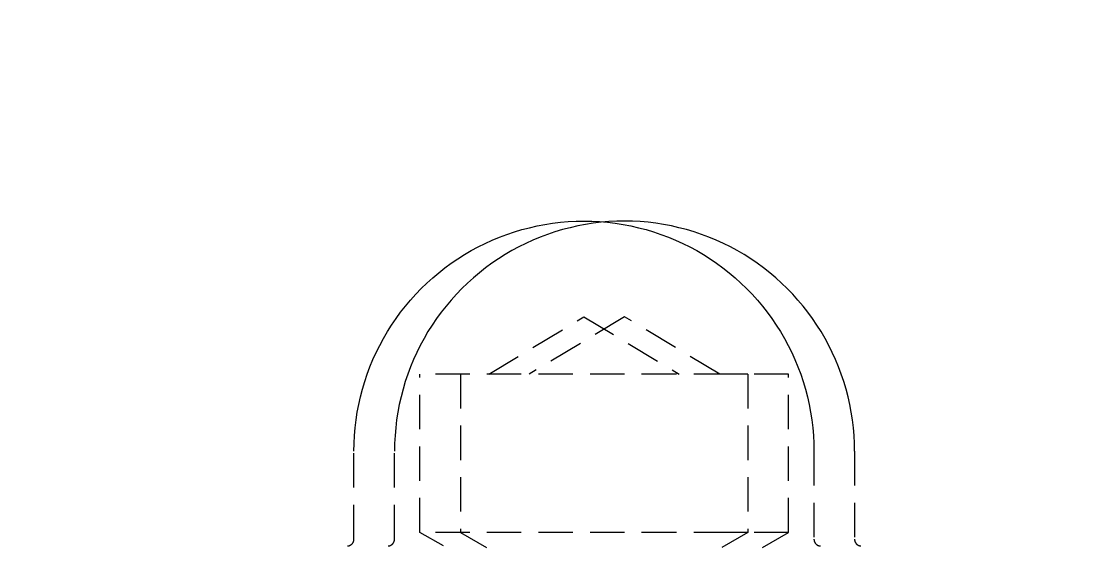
# Model space of a CAD drawing. Header units: millimetres. Extents: x -279 to 4999, y 61 to 3536.
# Drawn here: x 4449.68 to 4488.52, y 2842.46 to 2861.85 of the extents above; entities that cross this region are included whole.
import ezdxf

# ---------------------------------------------------------------- set-up
doc = ezdxf.new("R2010")
doc.units = ezdxf.units.MM
doc.linetypes.add('HIDDEN', pattern=[1.905, 1.27, -0.635])
doc.layers.add('ZANO_R_przerywana', color=7, linetype='HIDDEN', lineweight=0)
doc.layers.add('ZANO_W', color=1, linetype='Continuous', lineweight=0)
doc.styles.add('Arial', font='arial.ttf')
doc.styles.get("Standard").update_dxf_attribs({"font": 'ARIALUNI.TTF'})
doc.dimstyles.new('pl i ang', dxfattribs={"dimtxt": 50, "dimasz": 50, "dimexe": 1.25, "dimexo": 0.625, "dimgap": 10, "dimtad": 1, "dimtoh": 1, "dimtxsty": 'Standard', "dimcen": 2.5, "dimclrd": 1, "dimclre": 1, "dimclrt": 1, "dimadec": 0, "dimazin": 0, "dimtfac": 1, "dimtmove": 0, "dimatfit": 3, "dimfxl": 1, "dimarcsym": 1})

# ---------------------------------------------------------------- blocks, each defined once
blk = doc.blocks.new('*D419')
at = {"layer": 'ZANO_W', "color": 1, "lineweight": -2}
for p, q in [((4484.423, 3272.362), (4602.576, 3272.362)), ((4592.576, 3232.362), (4592.576, 2862.362)), ((4519.092, 2822.362), (4602.576, 2822.362))]:
    blk.add_line(p, q, dxfattribs=at)
at = {"layer": 'ZANO_W', "color": 1}
for points in [[(4599.243, 3232.362), (4585.91, 3232.362), (4592.576, 3272.362)], [(4585.91, 2862.362), (4599.243, 2862.362), (4592.576, 2822.362)]]:
    blk.add_solid(points, dxfattribs=at)
at = {"layer": 'ZANO_W', "color": 1, "insert": (4562.153, 3047.362), "char_height": 40, "attachment_point": 5, "rotation": 90, "style": 'Arial'}
blk.add_mtext('450', dxfattribs=at)
blk = doc.blocks.new('*D420')
at = {"layer": 'ZANO_W', "color": 1, "lineweight": -2}
blk.add_arc((3828.638, 2822.362), 150.809, 99.55169, 164.75824, dxfattribs=at)
at = {"layer": 'ZANO_W', "color": 1}
for points in [[(3803.838, 2964.418), (3803.389, 2977.744), (3843.59, 2972.429)], [(3676.526, 2862.893), (3689.741, 2861.125), (3677.829, 2822.362)]]:
    blk.add_solid(points, dxfattribs=at)
at = {"layer": 'ZANO_W', "color": 1, "insert": (3706.832, 2956.908), "char_height": 40, "attachment_point": 5, "rotation": 42.155, "style": 'Arial'}
blk.add_mtext('96%%d', dxfattribs=at)

msp = doc.modelspace()

# ---------------------------------------------------------------- linework, layer by layer
at = {"layer": 'ZANO_R_przerywana'}
for p, q in [((4468.19, 2854.147), (4468.47, 2854.22)), ((4468.47, 2854.22), (4468.754, 2854.284)), ((4468.754, 2854.284), (4469.039, 2854.339)), ((4469.039, 2854.339), (4469.326, 2854.383)), ((4469.326, 2854.383), (4469.614, 2854.418)), ((4469.614, 2854.418), (4469.903, 2854.442)), ((4469.97, 2854.22), (4469.69, 2854.147)), ((4469.903, 2854.442), (4470.193, 2854.457)), ((4470.254, 2854.284), (4469.97, 2854.22)), ((4470.193, 2854.457), (4470.483, 2854.462)), ((4470.539, 2854.339), (4470.254, 2854.284)), ((4470.483, 2854.462), (4470.773, 2854.457)), ((4470.826, 2854.383), (4470.539, 2854.339)), ((4470.773, 2854.457), (4471.063, 2854.442)), ((4471.114, 2854.418), (4470.826, 2854.383)), ((4471.063, 2854.442), (4471.352, 2854.418)), ((4471.403, 2854.442), (4471.114, 2854.418)), ((4471.352, 2854.418), (4471.64, 2854.383)), ((4471.693, 2854.457), (4471.403, 2854.442)), ((4471.64, 2854.383), (4471.927, 2854.339)), ((4471.983, 2854.462), (4471.693, 2854.457)), ((4471.927, 2854.339), (4472.212, 2854.284)), ((4472.273, 2854.457), (4471.983, 2854.462)), ((4472.212, 2854.284), (4472.495, 2854.22)), ((4472.563, 2854.442), (4472.273, 2854.457)), ((4472.495, 2854.22), (4472.776, 2854.147)), ((4472.852, 2854.418), (4472.563, 2854.442)), ((4473.14, 2854.383), (4472.852, 2854.418)), ((4473.427, 2854.339), (4473.14, 2854.383)), ((4473.712, 2854.284), (4473.427, 2854.339)), ((4473.995, 2854.22), (4473.712, 2854.284)), ((4474.276, 2854.147), (4473.995, 2854.22)), ((4467.097, 2853.758), (4467.365, 2853.869)), ((4467.365, 2853.869), (4467.637, 2853.971)), ((4467.637, 2853.971), (4467.912, 2854.064)), ((4467.912, 2854.064), (4468.19, 2854.147)), ((4468.865, 2853.869), (4468.597, 2853.758)), ((4469.137, 2853.971), (4468.865, 2853.869)), ((4469.412, 2854.064), (4469.137, 2853.971)), ((4469.69, 2854.147), (4469.412, 2854.064)), ((4472.776, 2854.147), (4473.054, 2854.064)), ((4473.054, 2854.064), (4473.329, 2853.971)), ((4473.329, 2853.971), (4473.601, 2853.869)), ((4473.601, 2853.869), (4473.869, 2853.758)), ((4474.554, 2854.064), (4474.276, 2854.147)), ((4474.829, 2853.971), (4474.554, 2854.064)), ((4475.101, 2853.869), (4474.829, 2853.971)), ((4475.369, 2853.758), (4475.101, 2853.869)), ((4466.317, 2853.371), (4466.572, 2853.509)), ((4466.572, 2853.509), (4466.832, 2853.638)), ((4466.832, 2853.638), (4467.097, 2853.758)), ((4468.072, 2853.509), (4467.817, 2853.371)), ((4468.332, 2853.638), (4468.072, 2853.509)), ((4468.597, 2853.758), (4468.332, 2853.638)), ((4473.869, 2853.758), (4474.134, 2853.638)), ((4474.134, 2853.638), (4474.394, 2853.509)), ((4474.394, 2853.509), (4474.649, 2853.371)), ((4475.634, 2853.638), (4475.369, 2853.758)), ((4475.894, 2853.509), (4475.634, 2853.638)), ((4476.149, 2853.371), (4475.894, 2853.509)), ((4465.581, 2852.906), (4465.821, 2853.07)), ((4465.821, 2853.07), (4466.067, 2853.225)), ((4466.067, 2853.225), (4466.317, 2853.371)), ((4467.321, 2853.07), (4467.081, 2852.906)), ((4467.567, 2853.225), (4467.321, 2853.07)), ((4467.817, 2853.371), (4467.567, 2853.225)), ((4474.649, 2853.371), (4474.899, 2853.225)), ((4474.899, 2853.225), (4475.145, 2853.07)), ((4475.145, 2853.07), (4475.385, 2852.906)), ((4476.399, 2853.225), (4476.149, 2853.371)), ((4476.645, 2853.07), (4476.399, 2853.225)), ((4476.885, 2852.906), (4476.645, 2853.07)), ((4465.119, 2852.556), (4465.347, 2852.735)), ((4465.347, 2852.735), (4465.581, 2852.906)), ((4466.847, 2852.735), (4466.619, 2852.556)), ((4467.081, 2852.906), (4466.847, 2852.735)), ((4475.385, 2852.906), (4475.619, 2852.735)), ((4475.619, 2852.735), (4475.847, 2852.556)), ((4477.119, 2852.735), (4476.885, 2852.906)), ((4477.347, 2852.556), (4477.119, 2852.735)), ((4464.681, 2852.174), (4464.897, 2852.369)), ((4464.897, 2852.369), (4465.119, 2852.556)), ((4466.397, 2852.369), (4466.181, 2852.174)), ((4466.619, 2852.556), (4466.397, 2852.369)), ((4475.847, 2852.556), (4476.069, 2852.369)), ((4476.069, 2852.369), (4476.285, 2852.174)), ((4477.569, 2852.369), (4477.347, 2852.556)), ((4477.785, 2852.174), (4477.569, 2852.369)), ((4464.271, 2851.764), (4464.473, 2851.973)), ((4464.473, 2851.973), (4464.681, 2852.174)), ((4465.973, 2851.973), (4465.771, 2851.764)), ((4466.181, 2852.174), (4465.973, 2851.973)), ((4476.285, 2852.174), (4476.493, 2851.973)), ((4476.493, 2851.973), (4476.695, 2851.764)), ((4477.993, 2851.973), (4477.785, 2852.174)), ((4478.195, 2851.764), (4477.993, 2851.973)), ((4463.889, 2851.326), (4464.076, 2851.548)), ((4464.076, 2851.548), (4464.271, 2851.764)), ((4465.576, 2851.548), (4465.389, 2851.326)), ((4465.771, 2851.764), (4465.576, 2851.548)), ((4476.695, 2851.764), (4476.89, 2851.548)), ((4476.89, 2851.548), (4477.077, 2851.326)), ((4478.39, 2851.548), (4478.195, 2851.764)), ((4478.577, 2851.326), (4478.39, 2851.548)), ((4463.539, 2850.864), (4463.71, 2851.098)), ((4463.71, 2851.098), (4463.889, 2851.326)), ((4465.21, 2851.098), (4465.039, 2850.864)), ((4465.389, 2851.326), (4465.21, 2851.098)), ((4477.077, 2851.326), (4477.256, 2851.098)), ((4477.256, 2851.098), (4477.427, 2850.864)), ((4478.756, 2851.098), (4478.577, 2851.326)), ((4478.927, 2850.864), (4478.756, 2851.098)), ((4463.375, 2850.624), (4463.539, 2850.864)), ((4465.039, 2850.864), (4464.875, 2850.624)), ((4466.966, 2848.813), (4470.483, 2850.927)), ((4471.983, 2850.927), (4468.464, 2848.812)), ((4470.483, 2850.927), (4474, 2848.813)), ((4475.502, 2848.812), (4471.983, 2850.927)), ((4477.427, 2850.864), (4477.591, 2850.624)), ((4479.091, 2850.624), (4478.927, 2850.864)), ((4463.074, 2850.128), (4463.22, 2850.379)), ((4463.22, 2850.379), (4463.375, 2850.624)), ((4464.72, 2850.379), (4464.574, 2850.128)), ((4464.875, 2850.624), (4464.72, 2850.379)), ((4477.591, 2850.624), (4477.746, 2850.379)), ((4477.746, 2850.379), (4477.892, 2850.128)), ((4479.246, 2850.379), (4479.091, 2850.624)), ((4479.392, 2850.128), (4479.246, 2850.379)), ((4462.936, 2849.873), (4463.074, 2850.128)), ((4464.574, 2850.128), (4464.436, 2849.873)), ((4477.892, 2850.128), (4478.03, 2849.873)), ((4479.53, 2849.873), (4479.392, 2850.128)), ((4462.687, 2849.349), (4462.807, 2849.613)), ((4462.807, 2849.613), (4462.936, 2849.873)), ((4464.307, 2849.613), (4464.187, 2849.349)), ((4464.436, 2849.873), (4464.307, 2849.613)), ((4478.03, 2849.873), (4478.159, 2849.613)), ((4478.159, 2849.613), (4478.279, 2849.349)), ((4479.659, 2849.613), (4479.53, 2849.873)), ((4479.779, 2849.349), (4479.659, 2849.613)), ((4462.576, 2849.08), (4462.687, 2849.349)), ((4464.187, 2849.349), (4464.076, 2849.08)), ((4478.279, 2849.349), (4478.39, 2849.08)), ((4479.89, 2849.08), (4479.779, 2849.349)), ((4462.381, 2848.533), (4462.474, 2848.809)), ((4462.474, 2848.809), (4462.576, 2849.08)), ((4463.974, 2848.809), (4463.881, 2848.533)), ((4464.076, 2849.08), (4463.974, 2848.809)), ((4464.423, 2842.966), (4464.423, 2848.812)), ((4473.882, 2848.812), (4464.424, 2848.812)), ((4465.923, 2848.812), (4465.923, 2842.966)), ((4475.807, 2848.812), (4473.882, 2848.812)), ((4476.367, 2848.812), (4475.807, 2848.812)), ((4476.505, 2848.812), (4476.367, 2848.812)), ((4476.536, 2848.812), (4476.505, 2848.812)), ((4476.542, 2848.812), (4476.536, 2848.812)), ((4478.043, 2848.812), (4476.542, 2848.812)), ((4476.542, 2848.812), (4476.543, 2848.812)), ((4476.543, 2848.812), (4476.542, 2848.812)), ((4476.543, 2848.812), (4476.543, 2842.966)), ((4476.543, 2848.812), (4476.543, 2848.812)), ((4476.543, 2848.812), (4476.543, 2848.812)), ((4478.043, 2842.966), (4478.043, 2848.812)), ((4478.39, 2849.08), (4478.492, 2848.809)), ((4478.492, 2848.809), (4478.585, 2848.533)), ((4479.992, 2848.809), (4479.89, 2849.08)), ((4480.085, 2848.533), (4479.992, 2848.809)), ((4462.298, 2848.255), (4462.381, 2848.533)), ((4463.881, 2848.533), (4463.798, 2848.255)), ((4478.585, 2848.533), (4478.668, 2848.255)), ((4480.168, 2848.255), (4480.085, 2848.533)), ((4462.161, 2847.691), (4462.225, 2847.975)), ((4462.225, 2847.975), (4462.298, 2848.255)), ((4463.725, 2847.975), (4463.661, 2847.691)), ((4463.798, 2848.255), (4463.725, 2847.975)), ((4478.668, 2848.255), (4478.741, 2847.975)), ((4478.741, 2847.975), (4478.805, 2847.691)), ((4480.241, 2847.975), (4480.168, 2848.255)), ((4480.305, 2847.691), (4480.241, 2847.975)), ((4462.107, 2847.406), (4462.161, 2847.691)), ((4463.661, 2847.691), (4463.607, 2847.406)), ((4478.805, 2847.691), (4478.859, 2847.406)), ((4480.359, 2847.406), (4480.305, 2847.691)), ((4462.062, 2847.12), (4462.107, 2847.406)), ((4463.607, 2847.406), (4463.562, 2847.12)), ((4478.859, 2847.406), (4478.904, 2847.12)), ((4480.404, 2847.12), (4480.359, 2847.406)), ((4462.003, 2846.542), (4462.028, 2846.831)), ((4462.028, 2846.831), (4462.062, 2847.12)), ((4463.528, 2846.831), (4463.503, 2846.542)), ((4463.562, 2847.12), (4463.528, 2846.831)), ((4478.904, 2847.12), (4478.938, 2846.831)), ((4478.938, 2846.831), (4478.963, 2846.542)), ((4480.438, 2846.831), (4480.404, 2847.12)), ((4480.463, 2846.542), (4480.438, 2846.831)), ((4461.988, 2846.252), (4462.003, 2846.542)), ((4463.503, 2846.542), (4463.488, 2846.252)), ((4478.963, 2846.542), (4478.978, 2846.252)), ((4480.478, 2846.252), (4480.463, 2846.542)), ((4461.983, 2845.962), (4461.988, 2846.252)), ((4463.488, 2846.252), (4463.483, 2845.962)), ((4478.978, 2846.252), (4478.983, 2845.962)), ((4480.483, 2845.962), (4480.478, 2846.252)), ((4461.983, 2842.712), (4461.983, 2845.962)), ((4463.483, 2842.712), (4463.483, 2845.962)), ((4478.983, 2845.962), (4478.983, 2842.712)), ((4480.483, 2845.962), (4480.483, 2842.712)), ((4465.297, 2842.462), (4464.424, 2842.966)), ((4473.882, 2842.966), (4464.424, 2842.966)), ((4465.924, 2842.966), (4466.883, 2842.412)), ((4475.807, 2842.966), (4473.882, 2842.966)), ((4476.542, 2842.966), (4475.583, 2842.412)), ((4476.367, 2842.966), (4475.807, 2842.966)), ((4476.505, 2842.966), (4476.367, 2842.966)), ((4476.536, 2842.966), (4476.505, 2842.966)), ((4476.542, 2842.966), (4476.536, 2842.966)), ((4478.043, 2842.966), (4476.542, 2842.966)), ((4476.542, 2842.966), (4476.543, 2842.966)), ((4476.543, 2842.966), (4476.542, 2842.966)), ((4476.543, 2842.966), (4476.543, 2842.966)), ((4476.543, 2842.966), (4476.543, 2842.966)), ((4477.083, 2842.412), (4478.042, 2842.966)), ((4461.889, 2842.517), (4461.896, 2842.522)), ((4461.896, 2842.522), (4461.902, 2842.528)), ((4461.902, 2842.528), (4461.908, 2842.534)), ((4461.908, 2842.534), (4461.914, 2842.54)), ((4461.914, 2842.54), (4461.92, 2842.546)), ((4461.92, 2842.546), (4461.926, 2842.553)), ((4461.926, 2842.553), (4461.931, 2842.56)), ((4461.931, 2842.56), (4461.936, 2842.567)), ((4461.936, 2842.567), (4461.941, 2842.574)), ((4461.941, 2842.574), (4461.946, 2842.581)), ((4461.946, 2842.581), (4461.95, 2842.588)), ((4461.95, 2842.588), (4461.954, 2842.596)), ((4461.954, 2842.596), (4461.958, 2842.604)), ((4461.958, 2842.604), (4461.962, 2842.612)), ((4461.962, 2842.612), (4461.965, 2842.62)), ((4461.965, 2842.62), (4461.968, 2842.628)), ((4461.968, 2842.628), (4461.971, 2842.636)), ((4461.971, 2842.636), (4461.974, 2842.644)), ((4461.974, 2842.644), (4461.976, 2842.652)), ((4461.976, 2842.652), (4461.978, 2842.661)), ((4461.978, 2842.661), (4461.979, 2842.669)), ((4461.979, 2842.669), (4461.981, 2842.678)), ((4461.981, 2842.678), (4461.982, 2842.686)), ((4461.982, 2842.695), (4461.983, 2842.704)), ((4461.982, 2842.686), (4461.982, 2842.695)), ((4461.983, 2842.704), (4461.983, 2842.712)), ((4463.389, 2842.517), (4463.396, 2842.522)), ((4463.396, 2842.522), (4463.402, 2842.528)), ((4463.402, 2842.528), (4463.409, 2842.534)), ((4463.409, 2842.534), (4463.415, 2842.54)), ((4463.415, 2842.54), (4463.42, 2842.547)), ((4463.42, 2842.547), (4463.426, 2842.553)), ((4463.426, 2842.553), (4463.431, 2842.56)), ((4463.431, 2842.56), (4463.436, 2842.567)), ((4463.436, 2842.567), (4463.441, 2842.574)), ((4463.441, 2842.574), (4463.446, 2842.581)), ((4463.446, 2842.581), (4463.45, 2842.589)), ((4463.45, 2842.589), (4463.454, 2842.596)), ((4463.454, 2842.596), (4463.458, 2842.604)), ((4463.458, 2842.604), (4463.462, 2842.612)), ((4463.462, 2842.612), (4463.465, 2842.62)), ((4463.465, 2842.62), (4463.468, 2842.628)), ((4463.468, 2842.628), (4463.471, 2842.636)), ((4463.471, 2842.636), (4463.474, 2842.644)), ((4463.474, 2842.644), (4463.476, 2842.652)), ((4463.476, 2842.652), (4463.478, 2842.661)), ((4463.478, 2842.661), (4463.479, 2842.669)), ((4463.479, 2842.669), (4463.481, 2842.678)), ((4463.481, 2842.678), (4463.482, 2842.686)), ((4463.482, 2842.695), (4463.483, 2842.704)), ((4463.482, 2842.686), (4463.482, 2842.695)), ((4463.483, 2842.704), (4463.483, 2842.712)), ((4478.983, 2842.712), (4478.983, 2842.704)), ((4478.983, 2842.704), (4478.984, 2842.695)), ((4478.984, 2842.695), (4478.984, 2842.686)), ((4478.984, 2842.686), (4478.985, 2842.678)), ((4478.985, 2842.678), (4478.987, 2842.669)), ((4478.987, 2842.669), (4478.988, 2842.661)), ((4478.988, 2842.661), (4478.99, 2842.652)), ((4478.99, 2842.652), (4478.992, 2842.644)), ((4478.992, 2842.644), (4478.995, 2842.636)), ((4478.995, 2842.636), (4478.998, 2842.628)), ((4478.998, 2842.628), (4479.001, 2842.62)), ((4479.001, 2842.62), (4479.004, 2842.612)), ((4479.004, 2842.612), (4479.008, 2842.604)), ((4479.008, 2842.604), (4479.012, 2842.596)), ((4479.012, 2842.596), (4479.016, 2842.588)), ((4479.016, 2842.588), (4479.02, 2842.581)), ((4479.02, 2842.581), (4479.025, 2842.574)), ((4479.025, 2842.574), (4479.03, 2842.567)), ((4479.03, 2842.567), (4479.035, 2842.56)), ((4479.035, 2842.56), (4479.04, 2842.553)), ((4479.04, 2842.553), (4479.046, 2842.546)), ((4479.046, 2842.546), (4479.052, 2842.54)), ((4479.052, 2842.54), (4479.058, 2842.534)), ((4479.058, 2842.534), (4479.064, 2842.528)), ((4479.064, 2842.528), (4479.07, 2842.522)), ((4479.07, 2842.522), (4479.077, 2842.517)), ((4480.483, 2842.712), (4480.483, 2842.704)), ((4480.483, 2842.704), (4480.484, 2842.695)), ((4480.484, 2842.695), (4480.484, 2842.686)), ((4480.484, 2842.686), (4480.485, 2842.678)), ((4480.485, 2842.678), (4480.487, 2842.669)), ((4480.487, 2842.669), (4480.488, 2842.661)), ((4480.488, 2842.661), (4480.49, 2842.652)), ((4480.49, 2842.652), (4480.492, 2842.644)), ((4480.492, 2842.644), (4480.495, 2842.636)), ((4480.495, 2842.636), (4480.498, 2842.628)), ((4480.498, 2842.628), (4480.501, 2842.62)), ((4480.501, 2842.62), (4480.504, 2842.612)), ((4480.504, 2842.612), (4480.508, 2842.604)), ((4480.508, 2842.604), (4480.511, 2842.596)), ((4480.511, 2842.596), (4480.516, 2842.589)), ((4480.516, 2842.589), (4480.52, 2842.581)), ((4480.52, 2842.581), (4480.525, 2842.574)), ((4480.525, 2842.574), (4480.53, 2842.567)), ((4480.53, 2842.567), (4480.535, 2842.56)), ((4480.535, 2842.56), (4480.54, 2842.553)), ((4480.54, 2842.553), (4480.546, 2842.547)), ((4480.546, 2842.547), (4480.551, 2842.54)), ((4480.551, 2842.54), (4480.557, 2842.534)), ((4480.557, 2842.534), (4480.564, 2842.528)), ((4480.564, 2842.528), (4480.57, 2842.522)), ((4480.57, 2842.522), (4480.577, 2842.517)), ((4461.746, 2842.463), (4461.755, 2842.464)), ((4461.755, 2842.464), (4461.763, 2842.464)), ((4461.763, 2842.464), (4461.772, 2842.466)), ((4461.772, 2842.466), (4461.78, 2842.467)), ((4461.78, 2842.467), (4461.789, 2842.469)), ((4461.789, 2842.469), (4461.797, 2842.471)), ((4461.797, 2842.471), (4461.805, 2842.473)), ((4461.805, 2842.473), (4461.814, 2842.476)), ((4461.814, 2842.476), (4461.822, 2842.479)), ((4461.822, 2842.479), (4461.83, 2842.482)), ((4461.83, 2842.482), (4461.838, 2842.485)), ((4461.838, 2842.485), (4461.845, 2842.489)), ((4461.845, 2842.489), (4461.853, 2842.493)), ((4461.853, 2842.493), (4461.861, 2842.497)), ((4461.861, 2842.497), (4461.868, 2842.502)), ((4461.868, 2842.502), (4461.875, 2842.507)), ((4461.875, 2842.507), (4461.882, 2842.512)), ((4461.882, 2842.512), (4461.889, 2842.517)), ((4463.255, 2842.463), (4463.264, 2842.464)), ((4463.264, 2842.464), (4463.272, 2842.465)), ((4463.272, 2842.465), (4463.281, 2842.467)), ((4463.281, 2842.467), (4463.289, 2842.469)), ((4463.289, 2842.469), (4463.298, 2842.471)), ((4463.298, 2842.471), (4463.306, 2842.473)), ((4463.306, 2842.473), (4463.314, 2842.476)), ((4463.314, 2842.476), (4463.322, 2842.479)), ((4463.322, 2842.479), (4463.33, 2842.482)), ((4463.33, 2842.482), (4463.338, 2842.485)), ((4463.338, 2842.485), (4463.346, 2842.489)), ((4463.346, 2842.489), (4463.354, 2842.493)), ((4463.354, 2842.493), (4463.361, 2842.497)), ((4463.361, 2842.497), (4463.368, 2842.502)), ((4463.368, 2842.502), (4463.375, 2842.507)), ((4463.375, 2842.507), (4463.382, 2842.512)), ((4463.382, 2842.512), (4463.389, 2842.517)), ((4479.077, 2842.517), (4479.084, 2842.512)), ((4479.084, 2842.512), (4479.091, 2842.507)), ((4479.091, 2842.507), (4479.098, 2842.502)), ((4479.098, 2842.502), (4479.105, 2842.497)), ((4479.105, 2842.497), (4479.113, 2842.493)), ((4479.113, 2842.493), (4479.121, 2842.489)), ((4479.121, 2842.489), (4479.128, 2842.485)), ((4479.128, 2842.485), (4479.136, 2842.482)), ((4479.136, 2842.482), (4479.144, 2842.479)), ((4479.144, 2842.479), (4479.152, 2842.476)), ((4479.152, 2842.476), (4479.161, 2842.473)), ((4479.161, 2842.473), (4479.169, 2842.471)), ((4479.169, 2842.471), (4479.177, 2842.469)), ((4479.177, 2842.469), (4479.186, 2842.467)), ((4479.186, 2842.467), (4479.194, 2842.466)), ((4479.194, 2842.466), (4479.203, 2842.464)), ((4479.203, 2842.464), (4479.211, 2842.464)), ((4479.211, 2842.464), (4479.22, 2842.463)), ((4480.577, 2842.517), (4480.584, 2842.512)), ((4480.584, 2842.512), (4480.591, 2842.507)), ((4480.591, 2842.507), (4480.598, 2842.502)), ((4480.598, 2842.502), (4480.605, 2842.497)), ((4480.605, 2842.497), (4480.612, 2842.493)), ((4480.612, 2842.493), (4480.62, 2842.489)), ((4480.62, 2842.489), (4480.628, 2842.485)), ((4480.628, 2842.485), (4480.636, 2842.482)), ((4480.636, 2842.482), (4480.644, 2842.479)), ((4480.644, 2842.479), (4480.652, 2842.476)), ((4480.652, 2842.476), (4480.66, 2842.473)), ((4480.66, 2842.473), (4480.668, 2842.471)), ((4480.668, 2842.471), (4480.677, 2842.469)), ((4480.677, 2842.469), (4480.685, 2842.467)), ((4480.685, 2842.467), (4480.693, 2842.465)), ((4480.693, 2842.465), (4480.702, 2842.464)), ((4480.702, 2842.464), (4480.711, 2842.463))]:
    msp.add_line(p, q, dxfattribs=at)

# ---------------------------------------------------------------- dimensions: what is measured, and where the dimension line sits
at = {"layer": 'ZANO_W'}
dim = msp.add_linear_dim(base=(4592.576, 2822.362), p1=(4474.423, 3272.362), p2=(4509.092, 2822.362), angle=90, dimstyle='pl i ang', override={"dimtxt": 40, "dimasz": 40, "dimexe": 10, "dimexo": 10, "dimtoh": 0, "dimdec": 0, "dimtxsty": 'Arial', "dimtdec": 0, "dimtmove": 1}, dxfattribs=at)
dim.commit()
dim.dimension.update_dxf_attribs({"geometry": '*D419', "text_midpoint": (4562.153, 3047.362)})
dim = msp.add_angular_dim_2l(base=(3762.039, 2957.67), line1=((-183.016, 2822.362), (4693.278, 2822.362)), line2=((3828.704, 2823.021), (3872.521, 3262.782)), dimstyle='pl i ang', override={"dimtxt": 40, "dimasz": 40, "dimexe": 10, "dimexo": 10, "dimtoh": 0, "dimdec": 0, "dimtxsty": 'Arial', "dimtdec": 0, "dimtmove": 1}, dxfattribs=at)
dim.commit()
dim.dimension.update_dxf_attribs({"geometry": '*D420', "text_midpoint": (3706.832, 2956.908)})

doc.saveas('drawing.dxf')
